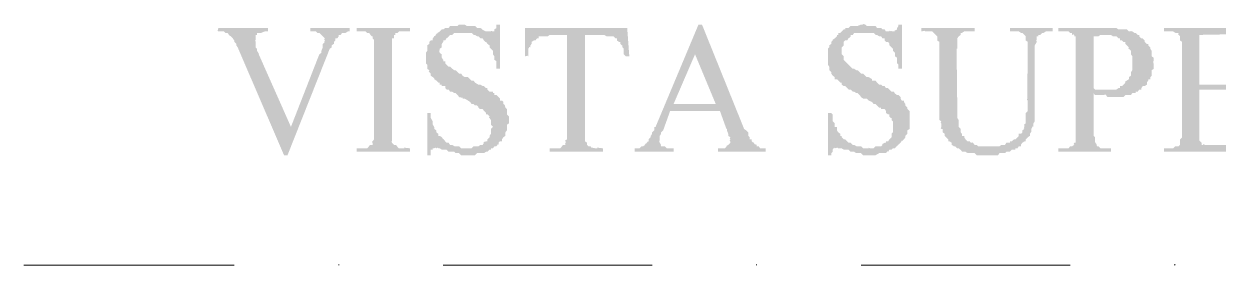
# Model space of a CAD drawing. Header units: millimetres. Extents: x 3240 to 3412, y 1366 to 1426.
# Drawn here: x 3288.993 to 3291.848, y 1376.282 to 1376.859 of the extents above; entities that cross this region are included whole.
import ezdxf

# ---------------------------------------------------------------- set-up
doc = ezdxf.new("R2010")
doc.units = ezdxf.units.MM

msp = doc.modelspace()

# ---------------------------------------------------------------- hatches: boundary and pattern name
at = {"true_color": 0x000007}
for points in [[(3289.7723, 1376.8493), (3289.7723, 1376.841), (3289.7674, 1376.841), (3289.7624, 1376.8377), (3289.7591, 1376.8377), (3289.7541, 1376.8377), (3289.7508, 1376.8328), (3289.7459, 1376.8328), (3289.7459, 1376.8294), (3289.7426, 1376.8245), (3289.7376, 1376.8245), (3289.7376, 1376.8195), (3289.7343, 1376.8162), (3289.7343, 1376.8113), (3289.7293, 1376.8079), (3289.7293, 1376.803), (3289.7244, 1376.7997), (3289.6235, 1376.545), (3289.6152, 1376.545), (3289.5044, 1376.803), (3289.5011, 1376.8079), (3289.5011, 1376.8113), (3289.4961, 1376.8162), (3289.4961, 1376.8195), (3289.4928, 1376.8245), (3289.4912, 1376.8261), (3289.4879, 1376.8294), (3289.4829, 1376.8328), (3289.4829, 1376.8344), (3289.4796, 1376.8377), (3289.4746, 1376.8377), (3289.4713, 1376.841), (3289.4663, 1376.841), (3289.463, 1376.841), (3289.4581, 1376.841), (3289.4564, 1376.8427), (3289.4581, 1376.8493), (3289.5772, 1376.8493), (3289.5772, 1376.841), (3289.5722, 1376.841), (3289.5689, 1376.841), (3289.5606, 1376.8377), (3289.5557, 1376.8377), (3289.554, 1376.8377), (3289.5507, 1376.8377), (3289.5507, 1376.8328), (3289.5474, 1376.8328), (3289.5474, 1376.8294), (3289.5474, 1376.8245), (3289.5474, 1376.8195), (3289.5457, 1376.8212), (3289.5474, 1376.8162), (3289.5474, 1376.8113), (3289.5474, 1376.8079), (3289.5474, 1376.803), (3289.5507, 1376.7997), (3289.5507, 1376.7947), (3289.5557, 1376.7864), (3289.554, 1376.7881), (3289.6317, 1376.6128), (3289.6995, 1376.7864), (3289.7045, 1376.7898), (3289.7045, 1376.7947), (3289.7078, 1376.803), (3289.7078, 1376.8079), (3289.7078, 1376.8113), (3289.7128, 1376.8162), (3289.7111, 1376.8162), (3289.7128, 1376.8195), (3289.7111, 1376.8212), (3289.7128, 1376.8245), (3289.7078, 1376.8294), (3289.7045, 1376.8328), (3289.7029, 1376.8344), (3289.6995, 1376.8377), (3289.6946, 1376.8377), (3289.6913, 1376.841), (3289.6863, 1376.841), (3289.683, 1376.841), (3289.678, 1376.841), (3289.678, 1376.8427), (3289.678, 1376.8493)], [(3289.9162, 1376.5615), (3289.9162, 1376.5532), (3289.7889, 1376.5532), (3289.7889, 1376.5615), (3289.7971, 1376.5615), (3289.8054, 1376.5615), (3289.8104, 1376.5615), (3289.8137, 1376.5615), (3289.8186, 1376.5665), (3289.817, 1376.5665), (3289.8219, 1376.5698), (3289.8269, 1376.5698), (3289.8269, 1376.5747), (3289.8252, 1376.5764), (3289.8269, 1376.5781), (3289.8302, 1376.583), (3289.8302, 1376.588), (3289.8302, 1376.5962), (3289.8302, 1376.5996), (3289.8302, 1376.6045), (3289.8302, 1376.7997), (3289.8302, 1376.803), (3289.8302, 1376.8079), (3289.8302, 1376.8162), (3289.8302, 1376.8195), (3289.8302, 1376.8212), (3289.8269, 1376.8245), (3289.8269, 1376.8294), (3289.8252, 1376.8294), (3289.8219, 1376.8328), (3289.8186, 1376.8377), (3289.817, 1376.8377), (3289.8137, 1376.8377), (3289.8104, 1376.841), (3289.8054, 1376.841), (3289.8004, 1376.841), (3289.7971, 1376.841), (3289.7889, 1376.841), (3289.7889, 1376.8493), (3289.9162, 1376.8493), (3289.9162, 1376.841), (3289.903, 1376.841), (3289.898, 1376.841), (3289.8947, 1376.841), (3289.8897, 1376.841), (3289.8864, 1376.8377), (3289.8815, 1376.8377), (3289.8815, 1376.8328), (3289.8782, 1376.8328), (3289.8782, 1376.8294), (3289.8782, 1376.8245), (3289.8732, 1376.8245), (3289.8732, 1376.8195), (3289.8732, 1376.8162), (3289.8732, 1376.8079), (3289.8732, 1376.803), (3289.8732, 1376.7997), (3289.8732, 1376.6045), (3289.8732, 1376.5996), (3289.8732, 1376.5913), (3289.8732, 1376.588), (3289.8732, 1376.583), (3289.8732, 1376.5781), (3289.8716, 1376.5797), (3289.8732, 1376.5747), (3289.8782, 1376.5698), (3289.8815, 1376.5698), (3289.8864, 1376.5665), (3289.8848, 1376.5665), (3289.8897, 1376.5615), (3289.8947, 1376.5615), (3289.898, 1376.5615), (3289.903, 1376.5615), (3289.9013, 1376.5632)], [(3290.1312, 1376.8576), (3290.1312, 1376.7517), (3290.1229, 1376.7517), (3290.1229, 1376.7616), (3290.1229, 1376.7649), (3290.1229, 1376.7699), (3290.118, 1376.7732), (3290.118, 1376.7782), (3290.118, 1376.7815), (3290.1147, 1376.7864), (3290.1147, 1376.7898), (3290.1147, 1376.7947), (3290.1097, 1376.7997), (3290.1064, 1376.803), (3290.1064, 1376.8079), (3290.1014, 1376.8113), (3290.0981, 1376.8162), (3290.0965, 1376.8162), (3290.0932, 1376.8195), (3290.0899, 1376.8245), (3290.0849, 1376.8245), (3290.0799, 1376.8294), (3290.0766, 1376.8294), (3290.0717, 1376.8328), (3290.0684, 1376.8328), (3290.0634, 1376.8377), (3290.0601, 1376.8377), (3290.0551, 1376.8377), (3290.0518, 1376.8377), (3290.0469, 1376.8377), (3290.0419, 1376.8377), (3290.0386, 1376.8377), (3290.0336, 1376.8377), (3290.0303, 1376.8377), (3290.0254, 1376.8377), (3290.0221, 1376.8377), (3290.0171, 1376.8328), (3290.0121, 1376.8328), (3290.0088, 1376.8294), (3290.0039, 1376.8245), (3290.0039, 1376.8261), (3290.0006, 1376.8195), (3289.9956, 1376.8195), (3289.9956, 1376.8162), (3289.9923, 1376.8113), (3289.9923, 1376.8079), (3289.9923, 1376.803), (3289.9873, 1376.7997), (3289.9873, 1376.7947), (3289.9857, 1376.7964), (3289.9873, 1376.7898), (3289.9923, 1376.7864), (3289.9923, 1376.7815), (3289.9923, 1376.7782), (3289.9956, 1376.7732), (3289.9956, 1376.7699), (3290.0006, 1376.7699), (3290.0006, 1376.7649), (3289.9989, 1376.7666), (3290.0039, 1376.7616), (3290.0088, 1376.7567), (3290.0121, 1376.7567), (3290.0171, 1376.7517), (3290.0154, 1376.7534), (3290.0221, 1376.7484), (3290.0254, 1376.7484), (3290.0303, 1376.7434), (3290.0336, 1376.7401), (3290.0386, 1376.7401), (3290.0419, 1376.7352), (3290.0469, 1376.7319), (3290.0551, 1376.7319), (3290.0601, 1376.7269), (3290.0634, 1376.7236), (3290.0684, 1376.7236), (3290.0717, 1376.7186), (3290.0799, 1376.7137), (3290.0849, 1376.7137), (3290.0899, 1376.7104), (3290.0932, 1376.7104), (3290.0981, 1376.7054), (3290.1014, 1376.7054), (3290.1014, 1376.7021), (3290.1064, 1376.6971), (3290.1097, 1376.6971), (3290.1147, 1376.6971), (3290.1147, 1376.6938), (3290.118, 1376.6938), (3290.118, 1376.6889), (3290.1229, 1376.6889), (3290.1279, 1376.6839), (3290.1312, 1376.6806), (3290.1312, 1376.6756), (3290.1362, 1376.6756), (3290.1395, 1376.6723), (3290.1395, 1376.6674), (3290.1444, 1376.6641), (3290.1428, 1376.6641), (3290.1444, 1376.6591), (3290.1478, 1376.6558), (3290.1478, 1376.6508), (3290.1478, 1376.6459), (3290.1478, 1376.6426), (3290.1527, 1376.6376), (3290.1527, 1376.6343), (3290.1527, 1376.6293), (3290.1527, 1376.626), (3290.1527, 1376.6211), (3290.1478, 1376.6178), (3290.1478, 1376.6128), (3290.1478, 1376.6078), (3290.1478, 1376.6045), (3290.1444, 1376.5996), (3290.1444, 1376.5962), (3290.1444, 1376.5913), (3290.1395, 1376.588), (3290.1362, 1376.583), (3290.1362, 1376.5781), (3290.1312, 1376.5781), (3290.1279, 1376.5747), (3290.1279, 1376.5698), (3290.1263, 1376.5714), (3290.1229, 1376.5665), (3290.118, 1376.5665), (3290.1147, 1376.5615), (3290.1097, 1376.5615), (3290.1097, 1376.5582), (3290.1064, 1376.5582), (3290.1014, 1376.5532), (3290.0981, 1376.5532), (3290.0932, 1376.5499), (3290.0899, 1376.5499), (3290.0849, 1376.5499), (3290.0799, 1376.5499), (3290.0766, 1376.5499), (3290.0717, 1376.545), (3290.0684, 1376.545), (3290.0634, 1376.545), (3290.0601, 1376.545), (3290.0551, 1376.545), (3290.0469, 1376.545), (3290.0419, 1376.545), (3290.0386, 1376.545), (3290.0336, 1376.5499), (3290.0303, 1376.5499), (3290.0287, 1376.5499), (3290.0254, 1376.5499), (3290.0221, 1376.5532), (3290.0121, 1376.5532), (3290.0088, 1376.5532), (3290.0039, 1376.5582), (3290.0006, 1376.5582), (3289.9923, 1376.5582), (3289.9873, 1376.5615), (3289.984, 1376.5615), (3289.9824, 1376.5632), (3289.9791, 1376.5615), (3289.9774, 1376.5632), (3289.9741, 1376.5615), (3289.9708, 1376.5615), (3289.9708, 1376.5582), (3289.9658, 1376.5582), (3289.9658, 1376.5532), (3289.9658, 1376.5499), (3289.9658, 1376.545), (3289.9576, 1376.545), (3289.9576, 1376.6459), (3289.9658, 1376.6459), (3289.9658, 1376.6426), (3289.9658, 1376.6376), (3289.9658, 1376.6343), (3289.9708, 1376.626), (3289.9708, 1376.6211), (3289.9708, 1376.6178), (3289.9741, 1376.6128), (3289.9741, 1376.6144), (3289.9741, 1376.6078), (3289.9791, 1376.6045), (3289.9791, 1376.5996), (3289.9774, 1376.6012), (3289.984, 1376.5962), (3289.984, 1376.5913), (3289.9873, 1376.5913), (3289.9923, 1376.588), (3289.9956, 1376.583), (3289.9956, 1376.5847), (3290.0006, 1376.5781), (3290.0039, 1376.5747), (3290.0088, 1376.5747), (3290.0072, 1376.5764), (3290.0121, 1376.5698), (3290.0171, 1376.5698), (3290.0221, 1376.5665), (3290.0254, 1376.5665), (3290.0303, 1376.5665), (3290.0336, 1376.5665), (3290.0386, 1376.5615), (3290.0419, 1376.5615), (3290.0469, 1376.5615), (3290.0518, 1376.5615), (3290.0551, 1376.5615), (3290.0601, 1376.5615), (3290.0634, 1376.5615), (3290.0684, 1376.5665), (3290.0717, 1376.5665), (3290.0766, 1376.5665), (3290.0799, 1376.5665), (3290.0849, 1376.5698), (3290.0899, 1376.5698), (3290.0932, 1376.5747), (3290.0915, 1376.5764), (3290.0981, 1376.5781), (3290.1014, 1376.5781), (3290.1014, 1376.583), (3290.1064, 1376.588), (3290.1064, 1376.5913), (3290.1097, 1376.5962), (3290.1097, 1376.5996), (3290.1097, 1376.6045), (3290.1097, 1376.6078), (3290.1147, 1376.6128), (3290.1097, 1376.6178), (3290.1097, 1376.6211), (3290.1097, 1376.626), (3290.1097, 1376.6293), (3290.1064, 1376.6343), (3290.1048, 1376.6343), (3290.1064, 1376.6376), (3290.1014, 1376.6426), (3290.0981, 1376.6426), (3290.0981, 1376.6459), (3290.0932, 1376.6508), (3290.0899, 1376.6558), (3290.0882, 1376.6558), (3290.0849, 1376.6558), (3290.0833, 1376.6558), (3290.0799, 1376.6591), (3290.0799, 1376.6608), (3290.0766, 1376.6641), (3290.0717, 1376.6641), (3290.0684, 1376.6674), (3290.0634, 1376.6674), (3290.0601, 1376.6723), (3290.0551, 1376.6756), (3290.0469, 1376.6806), (3290.0419, 1376.6806), (3290.0419, 1376.6823), (3290.0336, 1376.6839), (3290.0303, 1376.6889), (3290.0254, 1376.6938), (3290.0221, 1376.6938), (3290.0171, 1376.6971), (3290.0121, 1376.6971), (3290.0088, 1376.7021), (3290.0039, 1376.7021), (3290.0006, 1376.7054), (3290.0006, 1376.7104), (3289.9956, 1376.7104), (3289.9923, 1376.7104), (3289.9923, 1376.7137), (3289.9873, 1376.7137), (3289.9873, 1376.7186), (3289.984, 1376.7186), (3289.9791, 1376.7236), (3289.9741, 1376.7269), (3289.9741, 1376.7286), (3289.9708, 1376.7319), (3289.9658, 1376.7352), (3289.9658, 1376.7401), (3289.9625, 1376.7434), (3289.9609, 1376.7451), (3289.9625, 1376.7484), (3289.9576, 1376.7517), (3289.9576, 1376.7567), (3289.9576, 1376.7616), (3289.9542, 1376.7649), (3289.9542, 1376.7699), (3289.9542, 1376.7732), (3289.9542, 1376.7782), (3289.9542, 1376.7815), (3289.9542, 1376.7864), (3289.9542, 1376.7898), (3289.9576, 1376.7947), (3289.9576, 1376.7997), (3289.9576, 1376.803), (3289.9576, 1376.8079), (3289.9625, 1376.8113), (3289.9625, 1376.8162), (3289.9658, 1376.8195), (3289.9708, 1376.8195), (3289.9708, 1376.8245), (3289.9741, 1376.8294), (3289.9791, 1376.8328), (3289.9774, 1376.8344), (3289.984, 1376.8377), (3289.9824, 1376.8377), (3289.9873, 1376.841), (3289.9923, 1376.846), (3289.9956, 1376.846), (3290.0006, 1376.8493), (3290.0039, 1376.8493), (3290.0088, 1376.8493), (3290.0121, 1376.8543), (3290.0171, 1376.8543), (3290.0221, 1376.8543), (3290.0254, 1376.8543), (3290.0303, 1376.8543), (3290.0336, 1376.8576), (3290.0386, 1376.8576), (3290.0419, 1376.8576), (3290.0469, 1376.8576), (3290.0518, 1376.8543), (3290.0551, 1376.8543), (3290.0601, 1376.8543), (3290.0634, 1376.8543), (3290.0684, 1376.8543), (3290.0717, 1376.8543), (3290.0766, 1376.8493), (3290.0799, 1376.8493), (3290.0849, 1376.8493), (3290.0899, 1376.846), (3290.0882, 1376.846), (3290.0981, 1376.841), (3290.1014, 1376.841), (3290.1064, 1376.841), (3290.1097, 1376.841), (3290.1097, 1376.8427), (3290.1147, 1376.841), (3290.118, 1376.841), (3290.118, 1376.8427), (3290.118, 1376.846), (3290.1229, 1376.8493), (3290.1229, 1376.8543), (3290.1229, 1376.8576)], [(3290.4355, 1376.8493), (3290.4405, 1376.7815), (3290.4322, 1376.7815), (3290.4273, 1376.7864), (3290.4273, 1376.7898), (3290.4273, 1376.7947), (3290.4273, 1376.7997), (3290.424, 1376.803), (3290.424, 1376.8079), (3290.4223, 1376.8079), (3290.419, 1376.8113), (3290.419, 1376.8162), (3290.4157, 1376.8162), (3290.4107, 1376.8195), (3290.4107, 1376.8245), (3290.4074, 1376.8245), (3290.4025, 1376.8294), (3290.3975, 1376.8294), (3290.3942, 1376.8294), (3290.3892, 1376.8294), (3290.3859, 1376.8294), (3290.381, 1376.8328), (3290.3776, 1376.8328), (3290.3346, 1376.8328), (3290.3346, 1376.6045), (3290.3346, 1376.5962), (3290.3346, 1376.5913), (3290.3346, 1376.588), (3290.3346, 1376.583), (3290.3346, 1376.5781), (3290.3396, 1376.5747), (3290.3396, 1376.5698), (3290.338, 1376.5714), (3290.3429, 1376.5665), (3290.3479, 1376.5665), (3290.3512, 1376.5615), (3290.3512, 1376.5632), (3290.3595, 1376.5615), (3290.3644, 1376.5615), (3290.3628, 1376.5632), (3290.3776, 1376.5615), (3290.3776, 1376.5532), (3290.2503, 1376.5532), (3290.2503, 1376.5615), (3290.2586, 1376.5615), (3290.2668, 1376.5615), (3290.2718, 1376.5615), (3290.2751, 1376.5615), (3290.2801, 1376.5665), (3290.2784, 1376.5665), (3290.2834, 1376.5698), (3290.2883, 1376.5698), (3290.2867, 1376.5714), (3290.2883, 1376.5747), (3290.2883, 1376.5781), (3290.2867, 1376.5797), (3290.2916, 1376.583), (3290.2916, 1376.5913), (3290.2916, 1376.5962), (3290.2916, 1376.5996), (3290.2916, 1376.6045), (3290.2916, 1376.8328), (3290.2536, 1376.8328), (3290.2503, 1376.8328), (3290.2453, 1376.8294), (3290.242, 1376.8294), (3290.2371, 1376.8294), (3290.2338, 1376.8294), (3290.2288, 1376.8294), (3290.2238, 1376.8294), (3290.2238, 1376.8245), (3290.2205, 1376.8245), (3290.2156, 1376.8195), (3290.2123, 1376.8195), (3290.2073, 1376.8162), (3290.2073, 1376.8113), (3290.204, 1376.8079), (3290.204, 1376.803), (3290.2023, 1376.8046), (3290.199, 1376.7997), (3290.199, 1376.7947), (3290.199, 1376.7864), (3290.199, 1376.7815), (3290.1974, 1376.7831), (3290.1908, 1376.7815), (3290.1908, 1376.8493)], [(3291.0921, 1376.8576), (3291.0921, 1376.7517), (3291.0839, 1376.7517), (3291.0839, 1376.7616), (3291.0806, 1376.7649), (3291.0806, 1376.7699), (3291.0806, 1376.7732), (3291.0806, 1376.7782), (3291.0756, 1376.7815), (3291.0756, 1376.7864), (3291.0756, 1376.7898), (3291.0706, 1376.7947), (3291.0706, 1376.7997), (3291.0673, 1376.803), (3291.0624, 1376.8079), (3291.0624, 1376.8113), (3291.0591, 1376.8162), (3291.0541, 1376.8162), (3291.0508, 1376.8195), (3291.0508, 1376.8245), (3291.0458, 1376.8245), (3291.0425, 1376.8294), (3291.0409, 1376.8294), (3291.0376, 1376.8294), (3291.0326, 1376.8328), (3291.0293, 1376.8328), (3291.0243, 1376.8377), (3291.021, 1376.8377), (3291.0161, 1376.8377), (3291.0127, 1376.8377), (3291.0078, 1376.8377), (3291.0045, 1376.8377), (3290.9995, 1376.8377), (3290.9946, 1376.8377), (3290.9912, 1376.8377), (3290.9863, 1376.8377), (3290.983, 1376.8377), (3290.978, 1376.8377), (3290.9747, 1376.8328), (3290.9697, 1376.8328), (3290.9697, 1376.8294), (3290.9648, 1376.8245), (3290.9648, 1376.8261), (3290.9615, 1376.8195), (3290.9565, 1376.8195), (3290.9532, 1376.8162), (3290.9532, 1376.8113), (3290.9532, 1376.8079), (3290.9482, 1376.803), (3290.9482, 1376.7997), (3290.9482, 1376.7947), (3290.9482, 1376.7964), (3290.9482, 1376.7898), (3290.9482, 1376.7864), (3290.9532, 1376.7815), (3290.9532, 1376.7782), (3290.9532, 1376.7732), (3290.9565, 1376.7699), (3290.9615, 1376.7649), (3290.9598, 1376.7666), (3290.9648, 1376.7616), (3290.9697, 1376.7567), (3290.9681, 1376.7583), (3290.9747, 1376.7517), (3290.978, 1376.7517), (3290.983, 1376.7484), (3290.9863, 1376.7484), (3290.9912, 1376.7434), (3290.9946, 1376.7401), (3290.9995, 1376.7401), (3291.0045, 1376.7352), (3291.0078, 1376.7319), (3291.0127, 1376.7319), (3291.021, 1376.7269), (3291.021, 1376.7236), (3291.0293, 1376.7236), (3291.0326, 1376.7186), (3291.0376, 1376.7137), (3291.0425, 1376.7137), (3291.0458, 1376.7104), (3291.0508, 1376.7104), (3291.0541, 1376.7054), (3291.0591, 1376.7054), (3291.0624, 1376.7021), (3291.0673, 1376.6971), (3291.0706, 1376.6971), (3291.0706, 1376.6988), (3291.0756, 1376.6938), (3291.0739, 1376.6938), (3291.0806, 1376.6889), (3291.0839, 1376.6889), (3291.0888, 1376.6839), (3291.0888, 1376.6806), (3291.0921, 1376.6756), (3291.0971, 1376.6756), (3291.0971, 1376.6723), (3291.1004, 1376.6674), (3291.1004, 1376.6641), (3291.1054, 1376.6591), (3291.1054, 1376.6558), (3291.1103, 1376.6508), (3291.1103, 1376.6459), (3291.1103, 1376.6426), (3291.1103, 1376.6376), (3291.1103, 1376.6343), (3291.1103, 1376.6293), (3291.1103, 1376.626), (3291.1103, 1376.6211), (3291.1103, 1376.6178), (3291.1103, 1376.6128), (3291.1103, 1376.6078), (3291.1054, 1376.6045), (3291.1054, 1376.5996), (3291.1054, 1376.5962), (3291.1004, 1376.5913), (3291.1004, 1376.588), (3291.0971, 1376.583), (3291.0921, 1376.5781), (3291.0921, 1376.5797), (3291.0888, 1376.5747), (3291.0839, 1376.5698), (3291.0839, 1376.5714), (3291.0806, 1376.5665), (3291.0789, 1376.5665), (3291.0756, 1376.5615), (3291.0706, 1376.5615), (3291.0673, 1376.5582), (3291.0624, 1376.5582), (3291.0591, 1376.5532), (3291.0574, 1376.5549), (3291.0541, 1376.5499), (3291.0508, 1376.5499), (3291.0458, 1376.5499), (3291.0425, 1376.5499), (3291.0376, 1376.5499), (3291.0293, 1376.545), (3291.0243, 1376.545), (3291.021, 1376.545), (3291.0161, 1376.545), (3291.0127, 1376.545), (3291.0078, 1376.545), (3291.0045, 1376.545), (3290.9995, 1376.545), (3290.9946, 1376.5499), (3290.9912, 1376.5499), (3290.9863, 1376.5499), (3290.983, 1376.5499), (3290.978, 1376.5532), (3290.9747, 1376.5532), (3290.9697, 1376.5532), (3290.9648, 1376.5582), (3290.9565, 1376.5582), (3290.9532, 1376.5582), (3290.9482, 1376.5615), (3290.9449, 1376.5615), (3290.94, 1376.5615), (3290.9383, 1376.5632), (3290.9317, 1376.5615), (3290.93, 1376.5632), (3290.9267, 1376.5582), (3290.9267, 1376.5532), (3290.9234, 1376.5499), (3290.9234, 1376.545), (3290.9152, 1376.545), (3290.9152, 1376.6459), (3290.9234, 1376.6459), (3290.9267, 1376.6426), (3290.9267, 1376.6376), (3290.9267, 1376.6343), (3290.9267, 1376.626), (3290.9317, 1376.6211), (3290.9317, 1376.6178), (3290.9317, 1376.6128), (3290.9367, 1376.6128), (3290.9367, 1376.6078), (3290.9367, 1376.6045), (3290.94, 1376.5996), (3290.9383, 1376.6012), (3290.9449, 1376.5962), (3290.9449, 1376.5913), (3290.9482, 1376.5913), (3290.9482, 1376.588), (3290.9532, 1376.583), (3290.9565, 1376.583), (3290.9615, 1376.5781), (3290.9648, 1376.5747), (3290.9697, 1376.5747), (3290.9681, 1376.5764), (3290.9747, 1376.5698), (3290.978, 1376.5698), (3290.983, 1376.5665), (3290.9863, 1376.5665), (3290.9912, 1376.5665), (3290.9946, 1376.5665), (3290.9995, 1376.5615), (3291.0045, 1376.5615), (3291.0078, 1376.5615), (3291.0127, 1376.5615), (3291.0111, 1376.5632), (3291.0161, 1376.5615), (3291.0243, 1376.5615), (3291.0293, 1376.5665), (3291.0326, 1376.5665), (3291.0376, 1376.5665), (3291.0425, 1376.5665), (3291.0458, 1376.5698), (3291.0442, 1376.5714), (3291.0508, 1376.5747), (3291.0541, 1376.5747), (3291.0541, 1376.5781), (3291.0591, 1376.5781), (3291.0624, 1376.583), (3291.0673, 1376.588), (3291.0673, 1376.5913), (3291.0673, 1376.5962), (3291.0706, 1376.5996), (3291.0706, 1376.6045), (3291.0706, 1376.6078), (3291.0706, 1376.6128), (3291.0706, 1376.6178), (3291.0706, 1376.6211), (3291.0706, 1376.626), (3291.0673, 1376.6293), (3291.0673, 1376.6343), (3291.0657, 1376.6343), (3291.0624, 1376.6376), (3291.0624, 1376.6426), (3291.0591, 1376.6426), (3291.0541, 1376.6459), (3291.0541, 1376.6508), (3291.0508, 1376.6558), (3291.0458, 1376.6558), (3291.0442, 1376.6558), (3291.0425, 1376.6558), (3291.0425, 1376.6591), (3291.0376, 1376.6591), (3291.0326, 1376.6641), (3291.0293, 1376.6674), (3291.0243, 1376.6674), (3291.021, 1376.6723), (3291.0127, 1376.6756), (3291.0078, 1376.6806), (3291.0045, 1376.6806), (3290.9995, 1376.6806), (3290.9946, 1376.6839), (3290.9912, 1376.6889), (3290.9863, 1376.6938), (3290.983, 1376.6938), (3290.978, 1376.6971), (3290.9747, 1376.6971), (3290.9697, 1376.7021), (3290.9648, 1376.7021), (3290.9615, 1376.7054), (3290.9565, 1376.7104), (3290.9532, 1376.7104), (3290.9482, 1376.7137), (3290.9482, 1376.7153), (3290.9482, 1376.7186), (3290.9449, 1376.7186), (3290.94, 1376.7236), (3290.9367, 1376.7269), (3290.9317, 1376.7269), (3290.9317, 1376.7319), (3290.9267, 1376.7352), (3290.9234, 1376.7401), (3290.9234, 1376.7434), (3290.9218, 1376.7451), (3290.9185, 1376.7484), (3290.9185, 1376.7517), (3290.9185, 1376.7567), (3290.9152, 1376.7616), (3290.9152, 1376.7649), (3290.9152, 1376.7699), (3290.9152, 1376.7732), (3290.9152, 1376.7782), (3290.9152, 1376.7815), (3290.9152, 1376.7864), (3290.9152, 1376.7898), (3290.9152, 1376.7947), (3290.9152, 1376.7997), (3290.9185, 1376.803), (3290.9185, 1376.8079), (3290.9234, 1376.8113), (3290.9234, 1376.8162), (3290.9267, 1376.8195), (3290.9267, 1376.8212), (3290.9317, 1376.8245), (3290.9367, 1376.8294), (3290.9367, 1376.8328), (3290.94, 1376.8328), (3290.94, 1376.8377), (3290.9449, 1376.8377), (3290.9482, 1376.841), (3290.9532, 1376.846), (3290.9565, 1376.846), (3290.9565, 1376.8493), (3290.9615, 1376.8493), (3290.9648, 1376.8493), (3290.9697, 1376.8543), (3290.9747, 1376.8543), (3290.978, 1376.8543), (3290.983, 1376.8543), (3290.9863, 1376.8543), (3290.9946, 1376.8576), (3290.9995, 1376.8576), (3290.9979, 1376.8592), (3291.0045, 1376.8576), (3291.0078, 1376.8543), (3291.0127, 1376.8543), (3291.0161, 1376.8543), (3291.021, 1376.8543), (3291.0243, 1376.8543), (3291.0293, 1376.8543), (3291.0326, 1376.8493), (3291.0376, 1376.8493), (3291.0425, 1376.8493), (3291.0458, 1376.846), (3291.0508, 1376.846), (3291.0541, 1376.841), (3291.0624, 1376.841), (3291.0624, 1376.8427), (3291.0673, 1376.841), (3291.0657, 1376.8427), (3291.0706, 1376.841), (3291.0756, 1376.841), (3291.0739, 1376.8427), (3291.0806, 1376.846), (3291.0806, 1376.8493), (3291.0839, 1376.8543), (3291.0839, 1376.8576)], [(3291.3501, 1376.841), (3291.3501, 1376.8493), (3291.4527, 1376.8493), (3291.4527, 1376.841), (3291.4444, 1376.841), (3291.4394, 1376.841), (3291.4361, 1376.841), (3291.4312, 1376.8377), (3291.4279, 1376.8377), (3291.4229, 1376.8328), (3291.4179, 1376.8328), (3291.4179, 1376.8294), (3291.4146, 1376.8294), (3291.4146, 1376.8245), (3291.4146, 1376.8195), (3291.413, 1376.8212), (3291.4146, 1376.8162), (3291.4097, 1376.8079), (3291.4097, 1376.803), (3291.4097, 1376.7997), (3291.4097, 1376.7947), (3291.4097, 1376.6756), (3291.4097, 1376.6674), (3291.4097, 1376.6641), (3291.4097, 1376.6591), (3291.4097, 1376.6558), (3291.4097, 1376.6459), (3291.4097, 1376.6426), (3291.4097, 1376.6376), (3291.4097, 1376.6343), (3291.4097, 1376.6293), (3291.4097, 1376.626), (3291.4064, 1376.6211), (3291.4064, 1376.6178), (3291.4064, 1376.6128), (3291.4047, 1376.6144), (3291.4014, 1376.6078), (3291.4014, 1376.6045), (3291.4014, 1376.5996), (3291.4014, 1376.6012), (3291.3981, 1376.5962), (3291.3981, 1376.5913), (3291.3931, 1376.588), (3291.3882, 1376.583), (3291.3882, 1376.5781), (3291.3849, 1376.5781), (3291.3799, 1376.5747), (3291.3766, 1376.5698), (3291.3766, 1376.5665), (3291.3716, 1376.5665), (3291.3683, 1376.5615), (3291.3634, 1376.5615), (3291.3634, 1376.5582), (3291.3601, 1376.5582), (3291.3551, 1376.5582), (3291.3501, 1376.5532), (3291.3468, 1376.5532), (3291.3419, 1376.5532), (3291.3386, 1376.5499), (3291.3336, 1376.5499), (3291.3303, 1376.5499), (3291.3253, 1376.5499), (3291.322, 1376.545), (3291.3171, 1376.545), (3291.3121, 1376.545), (3291.3088, 1376.545), (3291.3005, 1376.545), (3291.2956, 1376.545), (3291.2923, 1376.545), (3291.2873, 1376.545), (3291.2823, 1376.545), (3291.2741, 1376.545), (3291.2708, 1376.545), (3291.2658, 1376.5499), (3291.2625, 1376.5499), (3291.2575, 1376.5499), (3291.2542, 1376.5499), (3291.2493, 1376.5499), (3291.2443, 1376.5532), (3291.241, 1376.5532), (3291.236, 1376.5532), (3291.2327, 1376.5582), (3291.2311, 1376.5582), (3291.2278, 1376.5615), (3291.2244, 1376.5615), (3291.2228, 1376.5632), (3291.2195, 1376.5665), (3291.2162, 1376.5665), (3291.2112, 1376.5698), (3291.2112, 1376.5747), (3291.2062, 1376.5781), (3291.2029, 1376.5781), (3291.2029, 1376.583), (3291.198, 1376.588), (3291.1947, 1376.5913), (3291.1947, 1376.5962), (3291.1897, 1376.5996), (3291.1897, 1376.6045), (3291.1897, 1376.6078), (3291.1864, 1376.6078), (3291.1847, 1376.6095), (3291.1864, 1376.6128), (3291.1864, 1376.6178), (3291.1864, 1376.6211), (3291.1847, 1376.6227), (3291.1864, 1376.626), (3291.1814, 1376.6293), (3291.1814, 1376.6343), (3291.1814, 1376.6376), (3291.1814, 1376.6426), (3291.1814, 1376.6508), (3291.1814, 1376.6558), (3291.1814, 1376.6591), (3291.1814, 1376.6641), (3291.1814, 1376.6723), (3291.1814, 1376.6756), (3291.1814, 1376.6806), (3291.1814, 1376.7997), (3291.1814, 1376.803), (3291.1814, 1376.8079), (3291.1814, 1376.8162), (3291.1765, 1376.8195), (3291.1765, 1376.8245), (3291.1765, 1376.8261), (3291.1765, 1376.8294), (3291.1732, 1376.8328), (3291.1715, 1376.8344), (3291.1682, 1376.8377), (3291.1649, 1376.841), (3291.1599, 1376.841), (3291.1566, 1376.841), (3291.1484, 1376.841), (3291.1467, 1376.8427), (3291.1384, 1376.841), (3291.1384, 1376.8493), (3291.2658, 1376.8493), (3291.2658, 1376.841), (3291.2542, 1376.841), (3291.2493, 1376.841), (3291.2443, 1376.841), (3291.241, 1376.841), (3291.236, 1376.8377), (3291.2327, 1376.8377), (3291.2327, 1376.8328), (3291.2278, 1376.8294), (3291.2244, 1376.8245), (3291.2244, 1376.8195), (3291.2244, 1376.8162), (3291.2244, 1376.8113), (3291.2244, 1376.8079), (3291.2244, 1376.7997), (3291.2228, 1376.7997), (3291.2244, 1376.6674), (3291.2244, 1376.6641), (3291.2244, 1376.6591), (3291.2244, 1376.6558), (3291.2244, 1376.6508), (3291.2244, 1376.6459), (3291.2244, 1376.6426), (3291.2244, 1376.6376), (3291.2244, 1376.6343), (3291.2278, 1376.6293), (3291.2278, 1376.6211), (3291.2278, 1376.6178), (3291.2278, 1376.6128), (3291.2327, 1376.6078), (3291.2327, 1376.6045), (3291.2327, 1376.5996), (3291.236, 1376.5962), (3291.236, 1376.5913), (3291.241, 1376.5913), (3291.241, 1376.588), (3291.2443, 1376.583), (3291.2493, 1376.5781), (3291.2542, 1376.5781), (3291.2575, 1376.5747), (3291.2625, 1376.5747), (3291.2608, 1376.5764), (3291.2658, 1376.5698), (3291.2708, 1376.5698), (3291.2741, 1376.5665), (3291.279, 1376.5665), (3291.2823, 1376.5665), (3291.2873, 1376.5665), (3291.2923, 1376.5665), (3291.2956, 1376.5665), (3291.3005, 1376.5665), (3291.3038, 1376.5665), (3291.3088, 1376.5665), (3291.3121, 1376.5665), (3291.3171, 1376.5665), (3291.322, 1376.5665), (3291.3253, 1376.5665), (3291.3303, 1376.5698), (3291.3336, 1376.5698), (3291.3386, 1376.5698), (3291.3419, 1376.5747), (3291.3468, 1376.5747), (3291.3501, 1376.5747), (3291.3501, 1376.5781), (3291.3551, 1376.5781), (3291.3601, 1376.583), (3291.3634, 1376.583), (3291.3683, 1376.588), (3291.3716, 1376.5913), (3291.3716, 1376.5962), (3291.3766, 1376.5962), (3291.3799, 1376.5996), (3291.3799, 1376.6045), (3291.3849, 1376.6078), (3291.3832, 1376.6095), (3291.3849, 1376.6128), (3291.3849, 1376.6178), (3291.3832, 1376.6178), (3291.3882, 1376.6211), (3291.3882, 1376.626), (3291.3882, 1376.6293), (3291.3882, 1376.6343), (3291.3882, 1376.6376), (3291.3882, 1376.6426), (3291.3882, 1376.6459), (3291.3931, 1376.6508), (3291.3931, 1376.6591), (3291.3931, 1376.6641), (3291.3931, 1376.6674), (3291.3931, 1376.6756), (3291.3915, 1376.6773), (3291.3931, 1376.7997), (3291.3931, 1376.803), (3291.3931, 1376.8079), (3291.3931, 1376.8162), (3291.3882, 1376.8195), (3291.3882, 1376.8245), (3291.3882, 1376.8294), (3291.3849, 1376.8328), (3291.3832, 1376.8344), (3291.3799, 1376.8377), (3291.3766, 1376.8377), (3291.3716, 1376.841), (3291.3683, 1376.841), (3291.3634, 1376.841), (3291.3601, 1376.841)], [(3291.8033, 1376.8328), (3291.8033, 1376.7137), (3291.8678, 1376.7137), (3291.8761, 1376.7137), (3291.8794, 1376.7186), (3291.8843, 1376.7186), (3291.8893, 1376.7186), (3291.8926, 1376.7186), (3291.8976, 1376.7186), (3291.8976, 1376.7236), (3291.9009, 1376.7236), (3291.9058, 1376.7269), (3291.9042, 1376.7286), (3291.9092, 1376.7319), (3291.9092, 1376.7352), (3291.9092, 1376.7401), (3291.9141, 1376.7434), (3291.9141, 1376.7484), (3291.9141, 1376.7517), (3291.9141, 1376.7616), (3291.9224, 1376.7616), (3291.9224, 1376.6558), (3291.9141, 1376.6558), (3291.9141, 1376.6641), (3291.9141, 1376.6674), (3291.9092, 1376.6723), (3291.9092, 1376.6756), (3291.9092, 1376.6806), (3291.9092, 1376.6839), (3291.9092, 1376.6856), (3291.9058, 1376.6889), (3291.9009, 1376.6889), (3291.9009, 1376.6938), (3291.8976, 1376.6971), (3291.8959, 1376.6988), (3291.8926, 1376.6971), (3291.8893, 1376.6971), (3291.8843, 1376.6971), (3291.8794, 1376.6971), (3291.8761, 1376.7021), (3291.8711, 1376.7021), (3291.8678, 1376.7021), (3291.8033, 1376.7021), (3291.8033, 1376.6045), (3291.8033, 1376.5962), (3291.8033, 1376.5913), (3291.8033, 1376.583), (3291.8033, 1376.5847), (3291.8033, 1376.5781), (3291.8033, 1376.5797), (3291.8083, 1376.5747), (3291.8083, 1376.5698), (3291.8116, 1376.5698), (3291.8116, 1376.5714), (3291.8165, 1376.5698), (3291.8215, 1376.5698), (3291.8248, 1376.5698), (3291.8761, 1376.5698), (3291.8843, 1376.5698), (3291.8893, 1376.5698), (3291.8926, 1376.5698), (3291.8976, 1376.5698), (3291.9009, 1376.5698), (3291.9058, 1376.5698), (3291.9092, 1376.5698), (3291.9141, 1376.5698), (3291.9125, 1376.5714), (3291.9174, 1376.5747), (3291.9224, 1376.5747), (3291.9273, 1376.5781), (3291.9307, 1376.5781), (3291.9307, 1376.583), (3291.9356, 1376.588), (3291.9389, 1376.588), (3291.9389, 1376.5913), (3291.9439, 1376.5962), (3291.9472, 1376.5962), (3291.9472, 1376.5996), (3291.9522, 1376.6045), (3291.9522, 1376.6078), (3291.9571, 1376.6128), (3291.9571, 1376.6178), (3291.9604, 1376.6211), (3291.9654, 1376.626), (3291.9637, 1376.626), (3291.9737, 1376.626), (3291.9472, 1376.5532), (3291.719, 1376.5532), (3291.719, 1376.5615), (3291.7272, 1376.5615), (3291.7322, 1376.5615), (3291.7355, 1376.5615), (3291.7405, 1376.5615), (3291.7454, 1376.5665), (3291.7487, 1376.5665), (3291.7537, 1376.5665), (3291.757, 1376.5698), (3291.757, 1376.5747), (3291.757, 1376.5764), (3291.757, 1376.5781), (3291.757, 1376.583), (3291.762, 1376.588), (3291.762, 1376.5913), (3291.762, 1376.5962), (3291.762, 1376.5996), (3291.762, 1376.6045), (3291.762, 1376.7997), (3291.762, 1376.803), (3291.762, 1376.8113), (3291.762, 1376.8162), (3291.757, 1376.8195), (3291.757, 1376.8245), (3291.757, 1376.8294), (3291.7537, 1376.8328), (3291.752, 1376.8344), (3291.7537, 1376.8377), (3291.7487, 1376.8377), (3291.7454, 1376.8377), (3291.7405, 1376.841), (3291.7355, 1376.841), (3291.7322, 1376.841), (3291.7272, 1376.841), (3291.719, 1376.841), (3291.719, 1376.8493), (3291.9472, 1376.8493), (3291.9522, 1376.7864), (3291.9439, 1376.7864), (3291.9389, 1376.7898), (3291.9389, 1376.7947), (3291.9389, 1376.7997), (3291.9356, 1376.803), (3291.9356, 1376.8079), (3291.9356, 1376.8113), (3291.9307, 1376.8162), (3291.9307, 1376.8195), (3291.9273, 1376.8245), (3291.9224, 1376.8245), (3291.9174, 1376.8294), (3291.9141, 1376.8294), (3291.9141, 1376.8328), (3291.9092, 1376.8328), (3291.9058, 1376.8328), (3291.9009, 1376.8328), (3291.8976, 1376.8328), (3291.8893, 1376.8328), (3291.8843, 1376.8328), (3291.8827, 1376.8344)]]:
    msp.add_hatch(color=7, dxfattribs=at).paths.add_polyline_path(points)
h = msp.add_hatch(color=7, dxfattribs=at)
h.paths.add_polyline_path([(3290.6572, 1376.6508), (3290.5381, 1376.6508), (3290.5215, 1376.6045), (3290.5166, 1376.5996), (3290.5166, 1376.5962), (3290.5133, 1376.5913), (3290.5133, 1376.588), (3290.5133, 1376.583), (3290.5133, 1376.5781), (3290.5116, 1376.5797), (3290.5133, 1376.5747), (3290.5166, 1376.5698), (3290.5149, 1376.5714), (3290.5166, 1376.5665), (3290.5215, 1376.5665), (3290.5248, 1376.5665), (3290.5298, 1376.5615), (3290.5331, 1376.5615), (3290.5381, 1376.5615), (3290.5414, 1376.5615), (3290.5463, 1376.5615), (3290.5463, 1376.5532), (3290.4537, 1376.5532), (3290.4537, 1376.5615), (3290.457, 1376.5615), (3290.4653, 1376.5615), (3290.4703, 1376.5665), (3290.4752, 1376.5665), (3290.4736, 1376.5665), (3290.4785, 1376.5698), (3290.4769, 1376.5714), (3290.4835, 1376.5747), (3290.4818, 1376.5764), (3290.4868, 1376.5781), (3290.4868, 1376.583), (3290.4918, 1376.588), (3290.4918, 1376.5913), (3290.4951, 1376.5962), (3290.4951, 1376.5996), (3290.5, 1376.6045), (3290.5, 1376.6128), (3290.5033, 1376.6128), (3290.6059, 1376.8576), (3290.6142, 1376.8576), (3290.715, 1376.6078), (3290.72, 1376.6045), (3290.725, 1376.5996), (3290.725, 1376.5913), (3290.7283, 1376.588), (3290.7283, 1376.583), (3290.7332, 1376.583), (3290.7332, 1376.5781), (3290.7365, 1376.5747), (3290.7365, 1376.5764), (3290.7415, 1376.5698), (3290.7399, 1376.5714), (3290.7448, 1376.5698), (3290.7448, 1376.5665), (3290.7498, 1376.5665), (3290.7531, 1376.5615), (3290.758, 1376.5615), (3290.763, 1376.5615), (3290.7663, 1376.5615), (3290.7663, 1376.5532), (3290.6522, 1376.5532), (3290.6522, 1376.5615), (3290.6572, 1376.5615), (3290.6605, 1376.5615), (3290.6654, 1376.5615), (3290.6687, 1376.5615), (3290.6737, 1376.5665), (3290.672, 1376.5665), (3290.677, 1376.5698), (3290.682, 1376.5747), (3290.682, 1376.5781), (3290.6803, 1376.5797), (3290.682, 1376.583), (3290.6803, 1376.5847), (3290.682, 1376.588), (3290.677, 1376.5913), (3290.677, 1376.5962), (3290.6737, 1376.6045), (3290.6737, 1376.6078), (3290.672, 1376.6095)])
h.paths.add_polyline_path([(3290.6472, 1376.6674), (3290.5976, 1376.7864), (3290.5463, 1376.6674)])
h = msp.add_hatch(color=7, dxfattribs=at)
h.paths.add_polyline_path([(3291.5503, 1376.6938), (3291.5503, 1376.6045), (3291.5503, 1376.5996), (3291.5503, 1376.5913), (3291.5536, 1376.588), (3291.5536, 1376.583), (3291.5536, 1376.5781), (3291.5536, 1376.5747), (3291.5536, 1376.5764), (3291.5585, 1376.5698), (3291.5569, 1376.5714), (3291.5585, 1376.5665), (3291.5618, 1376.5665), (3291.5668, 1376.5615), (3291.5718, 1376.5615), (3291.5751, 1376.5615), (3291.58, 1376.5615), (3291.5833, 1376.5615), (3291.5916, 1376.5615), (3291.5916, 1376.5532), (3291.4659, 1376.5532), (3291.4659, 1376.5615), (3291.4775, 1376.5615), (3291.4825, 1376.5615), (3291.4858, 1376.5615), (3291.4907, 1376.5615), (3291.494, 1376.5665), (3291.499, 1376.5665), (3291.504, 1376.5698), (3291.5023, 1376.5714), (3291.504, 1376.5747), (3291.5073, 1376.5747), (3291.5073, 1376.5781), (3291.5073, 1376.583), (3291.5073, 1376.588), (3291.5073, 1376.5913), (3291.5073, 1376.5962), (3291.5073, 1376.6045), (3291.5073, 1376.7997), (3291.5073, 1376.803), (3291.5073, 1376.8079), (3291.5073, 1376.8162), (3291.5073, 1376.8195), (3291.5073, 1376.8245), (3291.5073, 1376.8294), (3291.504, 1376.8294), (3291.504, 1376.8328), (3291.5023, 1376.8344), (3291.499, 1376.8328), (3291.499, 1376.8377), (3291.494, 1376.8377), (3291.4907, 1376.841), (3291.4858, 1376.841), (3291.4825, 1376.841), (3291.4775, 1376.841), (3291.4659, 1376.841), (3291.4659, 1376.8493), (3291.5751, 1376.8493), (3291.58, 1376.8493), (3291.5883, 1376.8493), (3291.5916, 1376.8493), (3291.5966, 1376.8493), (3291.5999, 1376.8493), (3291.6048, 1376.8493), (3291.6098, 1376.846), (3291.6131, 1376.846), (3291.6181, 1376.846), (3291.6214, 1376.846), (3291.6263, 1376.846), (3291.6296, 1376.846), (3291.6346, 1376.841), (3291.6396, 1376.841), (3291.6379, 1376.8427), (3291.6429, 1376.841), (3291.6478, 1376.8377), (3291.6511, 1376.8377), (3291.6561, 1376.8328), (3291.6594, 1376.8328), (3291.6594, 1376.8294), (3291.6644, 1376.8245), (3291.6677, 1376.8245), (3291.6726, 1376.8195), (3291.6726, 1376.8162), (3291.6776, 1376.8113), (3291.6809, 1376.8113), (3291.6809, 1376.8079), (3291.6859, 1376.803), (3291.6859, 1376.7997), (3291.6892, 1376.7947), (3291.6892, 1376.7898), (3291.6892, 1376.7864), (3291.6892, 1376.7815), (3291.6941, 1376.7782), (3291.6941, 1376.7732), (3291.6941, 1376.7699), (3291.6925, 1376.7699), (3291.6941, 1376.7616), (3291.6941, 1376.7567), (3291.6941, 1376.7517), (3291.6892, 1376.7484), (3291.6892, 1376.7434), (3291.6892, 1376.7401), (3291.6892, 1376.7352), (3291.6859, 1376.7319), (3291.6859, 1376.7269), (3291.6809, 1376.7269), (3291.6809, 1376.7236), (3291.6776, 1376.7186), (3291.6776, 1376.7137), (3291.6726, 1376.7104), (3291.6677, 1376.7104), (3291.6644, 1376.7054), (3291.6644, 1376.7021), (3291.6594, 1376.7021), (3291.6561, 1376.6971), (3291.6511, 1376.6971), (3291.6511, 1376.6938), (3291.6478, 1376.6938), (3291.6429, 1376.6938), (3291.6396, 1376.6889), (3291.6346, 1376.6889), (3291.6296, 1376.6889), (3291.6263, 1376.6889), (3291.6214, 1376.6839), (3291.6131, 1376.6839), (3291.6098, 1376.6839), (3291.6048, 1376.6839), (3291.5999, 1376.6839), (3291.5966, 1376.6839), (3291.5916, 1376.6839), (3291.5883, 1376.6839), (3291.5833, 1376.6839), (3291.58, 1376.6889), (3291.5784, 1376.6905), (3291.5751, 1376.6889), (3291.5718, 1376.6889), (3291.5668, 1376.6889), (3291.5618, 1376.6889), (3291.5536, 1376.6889), (3291.5503, 1376.6938), (3291.5486, 1376.6938)])
h.paths.add_polyline_path([(3291.5503, 1376.7054), (3291.5536, 1376.7021), (3291.5618, 1376.7021), (3291.5668, 1376.7021), (3291.5718, 1376.7021), (3291.5701, 1376.7021), (3291.5751, 1376.7021), (3291.58, 1376.7021), (3291.5833, 1376.7021), (3291.5883, 1376.7021), (3291.5916, 1376.7021), (3291.5966, 1376.7021), (3291.5999, 1376.7021), (3291.6048, 1376.7021), (3291.6098, 1376.7054), (3291.6131, 1376.7054), (3291.6131, 1376.7104), (3291.6181, 1376.7104), (3291.6214, 1376.7137), (3291.6263, 1376.7186), (3291.6247, 1376.7203), (3291.6296, 1376.7236), (3291.6346, 1376.7269), (3291.6346, 1376.7319), (3291.6396, 1376.7352), (3291.6396, 1376.7401), (3291.6396, 1376.7434), (3291.6429, 1376.7484), (3291.6429, 1376.7517), (3291.6429, 1376.7567), (3291.6429, 1376.7616), (3291.6429, 1376.7649), (3291.6429, 1376.7699), (3291.6429, 1376.7732), (3291.6429, 1376.7782), (3291.6429, 1376.7815), (3291.6396, 1376.7864), (3291.6396, 1376.7898), (3291.6396, 1376.7947), (3291.6346, 1376.7997), (3291.633, 1376.7997), (3291.6346, 1376.803), (3291.6296, 1376.8079), (3291.6263, 1376.8113), (3291.6263, 1376.8162), (3291.6214, 1376.8162), (3291.6181, 1376.8195), (3291.6131, 1376.8195), (3291.6131, 1376.8245), (3291.6098, 1376.8245), (3291.6048, 1376.8294), (3291.5999, 1376.8294), (3291.5966, 1376.8294), (3291.5916, 1376.8328), (3291.5883, 1376.8328), (3291.5833, 1376.8328), (3291.58, 1376.8328), (3291.5751, 1376.8328), (3291.5718, 1376.8328), (3291.5668, 1376.8328), (3291.5618, 1376.8294), (3291.5585, 1376.8294), (3291.5536, 1376.8294), (3291.5503, 1376.8294)])

# ---------------------------------------------------------------- linework, layer by layer
at = {"color": 7, "linetype": 'Continuous', "lineweight": 15, "true_color": 0x000007}
for points in [[(3289.4961, 1376.282), (3288.9933, 1376.282), (3288.9933, 1376.282)], [(3289.7459, 1376.282), (3289.7459, 1376.2837), (3289.7459, 1376.2837)], [(3290.4951, 1376.282), (3289.9956, 1376.282), (3289.9956, 1376.282)], [(3290.7448, 1376.282), (3290.7448, 1376.2837), (3290.7448, 1376.2837)], [(3291.494, 1376.282), (3290.9946, 1376.282), (3290.9946, 1376.282)], [(3291.7454, 1376.282), (3291.7438, 1376.2837), (3291.7438, 1376.2837)]]:
    msp.add_lwpolyline(points, dxfattribs=at)

doc.saveas('drawing.dxf')
